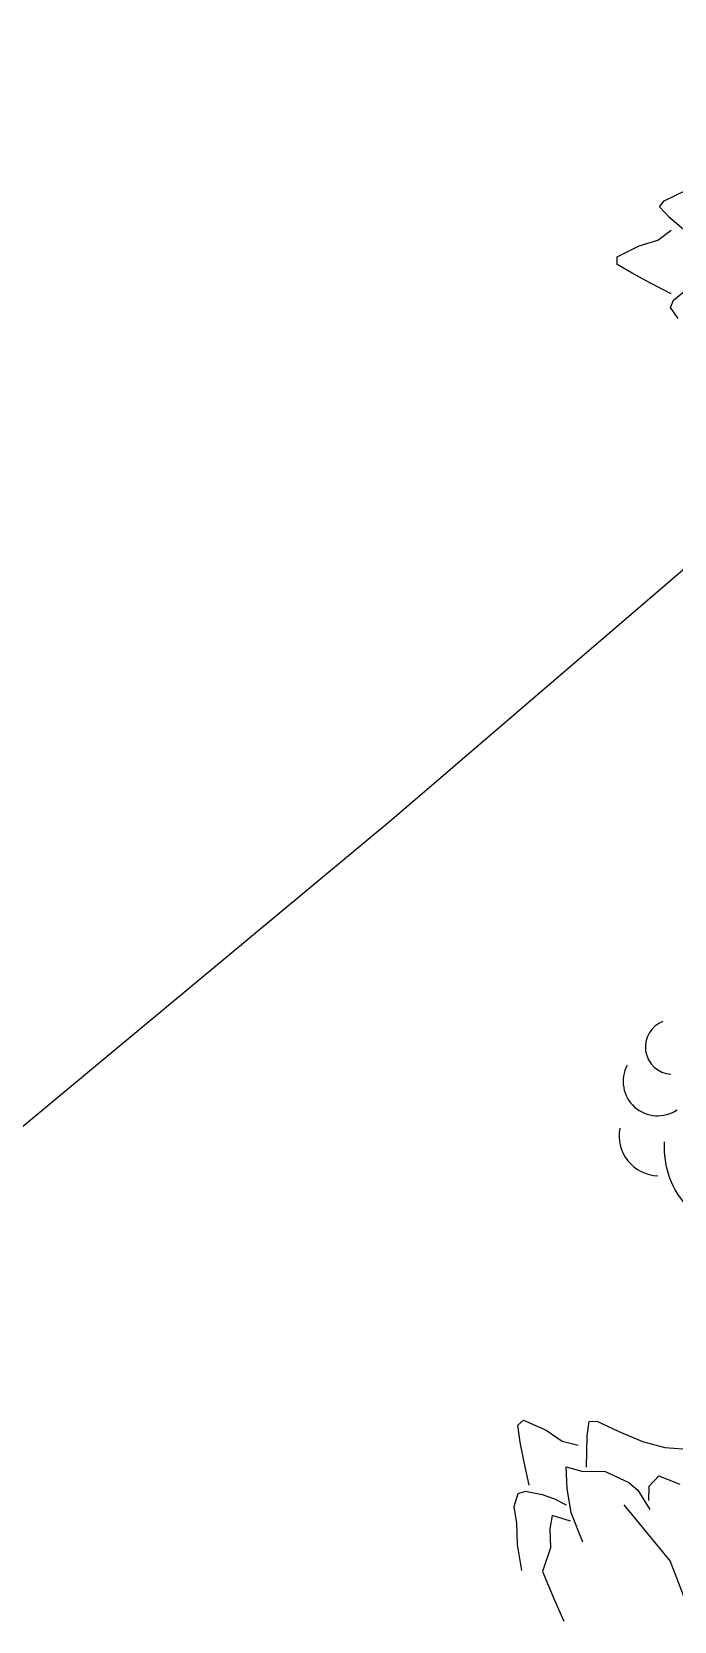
# Model space of a CAD drawing. Header units: millimetres. Extents: x 524954 to 526204, y 9523489 to 9524010.
# Drawn here: x 525723.844 to 525725.491, y 9523632.326 to 9523636.4 of the extents above; entities that cross this region are included whole.
import ezdxf

# ---------------------------------------------------------------- set-up
doc = ezdxf.new("R2010")
doc.units = ezdxf.units.MM
doc.linetypes.add('ACAD_ISO12W100', pattern=[21, 12, -3, 0, -3, 0, -3])
doc.layers.add('Arbre', color=34, linetype='ACAD_ISO12W100')
doc.layers.add('CN_02_00', color=4, linetype='Continuous')

# ---------------------------------------------------------------- blocks, each defined once
blk = doc.blocks.new('v088')
at = {"color": 3, "linetype": 'Continuous'}
for p, q in [((-3.5682, 6.3771), (-3.539, 6.4025)), ((-3.5548, 6.2904), (-3.5682, 6.3771)), ((-3.539, 6.4025), (-3.4232, 6.3514)), ((-3.2129, 6.3221), (-3.2014, 6.3959)), ((-3.2014, 6.3959), (-3.1633, 6.397)), ((-3.1633, 6.397), (-3.053, 6.3458)), ((-3.5355, 6.1876), (-3.5548, 6.2904)), ((-3.4232, 6.3514), (-3.3399, 6.2939)), ((-3.3399, 6.2939), (-3.2577, 6.2746)), ((-3.2164, 6.1615), (-3.2129, 6.3221)), ((-3.053, 6.3458), (-2.929, 6.2922)), ((-2.929, 6.2922), (-2.8139, 6.2629)), ((-2.8139, 6.2629), (-2.7211, 6.2547)), ((-3.5103, 6.0686), (-3.5355, 6.1876)), ((-3.3198, 6.1639), (-3.2403, 6.1417)), ((-3.3139, 6.0525), (-3.3198, 6.1639)), ((-3.2403, 6.1417), (-3.1205, 6.1398)), ((-3.1205, 6.1398), (-2.9991, 6.0834)), ((-2.8952, 6.0647), (-2.845, 6.1178)), ((-2.845, 6.1178), (-2.7377, 6.0747)), ((-3.5662, 6.0262), (-3.5284, 6.0381)), ((-3.5284, 6.0381), (-3.4436, 6.0215)), ((-3.294, 5.9279), (-3.3139, 6.0525)), ((-2.9991, 6.0834), (-2.9517, 6.044)), ((-2.9517, 6.044), (-2.8917, 5.945)), ((-2.8958, 5.9912), (-2.8952, 6.0647)), ((-3.5861, 5.9603), (-3.5662, 6.0262)), ((-3.5727, 5.8736), (-3.5861, 5.9603)), ((-3.4436, 6.0215), (-3.3804, 5.9989)), ((-3.3804, 5.9989), (-3.3196, 5.968)), ((-3.5695, 5.7648), (-3.5727, 5.8736)), ((-3.3915, 5.9142), (-3.4031, 5.8459)), ((-3.2981, 5.8843), (-3.3915, 5.9142)), ((-3.2352, 5.7773), (-3.294, 5.9279)), ((-3.4031, 5.8459), (-3.4003, 5.748)), ((-3.5466, 5.6322), (-3.5695, 5.7648)), ((-3.4003, 5.748), (-3.4403, 5.6271)), ((-3.4403, 5.6271), (-3.3789, 5.4792)), ((-3.3789, 5.4792), (-3.3323, 5.3717)), ((-3.6561, 4.1174), (-3.5467, 4.1705)), ((-3.6793, 4.0872), (-3.6561, 4.1174)), ((-3.6294, 4.0317), (-3.6793, 4.0872)), ((-3.5071, 3.9275), (-3.6294, 4.0317)), ((-3.785, 3.8871), (-3.6878, 3.9154)), ((-3.6878, 3.9154), (-3.6208, 3.9668)), ((-3.8977, 3.8297), (-3.785, 3.8871)), ((-3.8965, 3.791), (-3.8977, 3.8297)), ((-3.8209, 3.7466), (-3.8965, 3.791)), ((-3.729, 3.6966), (-3.8209, 3.7466)), ((-3.6208, 3.641), (-3.729, 3.6966)), ((-3.6232, 3.5708), (-3.6087, 3.6076)), ((-3.6087, 3.6076), (-3.5422, 3.6629)), ((-3.5847, 3.5138), (-3.6232, 3.5708))]:
    blk.add_line(p, q, dxfattribs=at)
at = {"linetype": 'Continuous'}
for p, q in [((-2.7868, 5.6812), (-3.0229, 5.9686)), ((-2.7013, 5.4591), (-2.7868, 5.6812))]:
    blk.add_line(p, q, dxfattribs=at)
at = {"color": 3, "linetype": 'Continuous'}
for centre, major_axis, start_param, end_param in [((-2.774, 8.3155), (-0.099, 0.099), -0.421529, 2.292047), ((-2.8514, 8.1388), (-0.1246, 0.1246), 0.293965, 2.957824), ((-2.8441, 7.8598), (-0.1445, 0.1445), 0.590553, 2.325666), ((-2.352, 7.8064), (0.3298, 0.3298), 2.307735, 3.914618)]:
    blk.add_ellipse(centre, major_axis=major_axis, ratio=1, start_param=start_param, end_param=end_param, dxfattribs=at)

msp = doc.modelspace()

# ---------------------------------------------------------------- linework, layer by layer
at = {"layer": 'CN_02_00', "elevation": 272, "flags": 128}
msp.add_lwpolyline([(525722.6717, 9523632.6544), (525723.5408, 9523633.3614), (525724.7669, 9523634.3812), (525725.8789, 9523635.3348), (525726.8472, 9523636.2001), (525727.0618, 9523636.3999)], dxfattribs=at)

# ---------------------------------------------------------------- block references
at = {"layer": 'Arbre', "xscale": 0.5, "yscale": 0.5, "zscale": 0.5}
for p in [(525727.2931, 9523633.908), (525726.8738, 9523629.64)]:
    msp.add_blockref('v088', p, dxfattribs=at)

doc.saveas('drawing.dxf')
